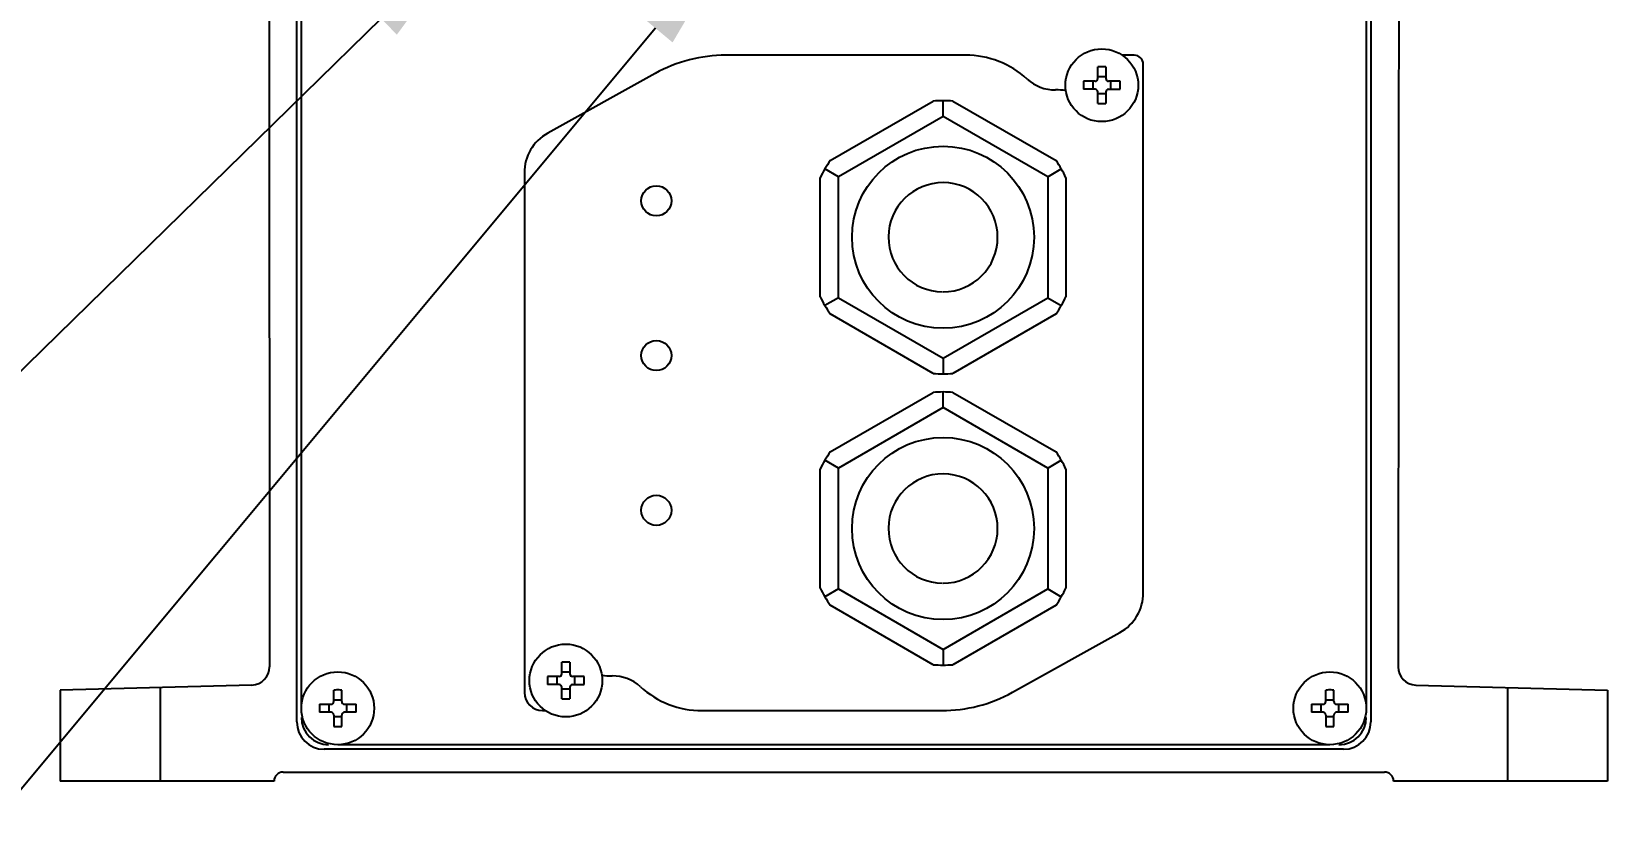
# Model space of a CAD drawing. Header units: millimetres. Extents: x 4086 to 8300, y 123 to 1549.
# Drawn here: x 6953.3 to 7022.6, y 536.3 to 571.4 of the extents above; entities that cross this region are included whole.
import ezdxf
from ezdxf import colors
from ezdxf.entities.mleader import LeaderData, LeaderLine
from ezdxf.math import Vec2, Vec3

# ---------------------------------------------------------------- set-up
doc = ezdxf.new("R2010")
doc.units = ezdxf.units.MM
doc.layers.add('00_COMPONENTS', color=7, linetype='Continuous')
doc.layers.add('多重引线', color=7, linetype='Continuous')
doc.styles.add('思源黑', font='SourceHanSansCN-Normal.ttf')

msp = doc.modelspace()

# ---------------------------------------------------------------- linework, layer by layer
at = {"layer": '00_COMPONENTS', "color": 7, "linetype": 'Continuous'}
for p, q in [((6964.9912, 541.0388), (6964.9912, 602.4388)), ((7012.1912, 602.4388), (7012.1912, 541.0388)), ((6965.1912, 541.6388), (6965.1912, 601.8388)), ((7011.9912, 601.8388), (7011.9912, 541.6388)), ((6963.783, 572.3592), (6963.7911, 543.4592)), ((6994.3871, 570.3388), (6983.8496, 570.3388)), ((7001.7912, 570.3388), (7001.2712, 570.3388)), ((6980.7415, 569.5334), (6976.0199, 566.9103)), ((7000.2505, 569.8228), (7000.1919, 569.8211)), ((7000.1919, 569.3142), (7000.1919, 569.8211)), ((7000.1919, 569.397), (7000.5439, 569.397)), ((7000.5439, 569.821), (7000.5439, 569.3142)), ((7002.1912, 546.7156), (7002.1912, 569.9388)), ((6999.5632, 568.9008), (6999.5649, 568.8422)), ((7000.0719, 569.1942), (6999.5649, 569.1942)), ((7000.0719, 568.8422), (6999.5649, 568.8422)), ((6999.9891, 568.8422), (6999.9891, 569.1942)), ((7000.1919, 568.2153), (7000.1919, 568.7222)), ((7000.5439, 568.6393), (7000.1919, 568.6393)), ((7000.5439, 568.7222), (7000.5439, 568.2152)), ((7001.1708, 569.1942), (7000.6639, 569.1942)), ((7000.6639, 568.8422), (7001.1709, 568.8422)), ((7000.7468, 569.1942), (7000.7468, 568.8422)), ((7001.1726, 569.1355), (7001.1709, 569.1942)), ((6988.4263, 565.7077), (6992.9562, 568.323)), ((6993.3912, 567.6504), (6993.3912, 568.3388)), ((6993.8263, 568.323), (6998.3562, 565.7077)), ((7000.4853, 568.2135), (7000.5439, 568.2152)), ((6993.3912, 567.6504), (6988.7912, 564.9946)), ((6997.9912, 564.9946), (6993.3912, 567.6504)), ((6974.9912, 565.162), (6974.9912, 542.3388)), ((6988.7912, 564.9946), (6988.1951, 565.3388)), ((6997.9912, 564.9946), (6998.5874, 565.3388)), ((6987.9912, 559.7235), (6987.9912, 564.9541)), ((6988.7912, 559.683), (6988.7912, 564.9946)), ((6997.9912, 564.9946), (6997.9912, 559.683)), ((6998.7912, 564.9541), (6998.7912, 559.7235)), ((6988.7912, 559.683), (6988.1951, 559.3388)), ((6988.7912, 559.683), (6993.3912, 557.0272)), ((6993.3912, 557.0272), (6997.9912, 559.683)), ((6997.9912, 559.683), (6998.5874, 559.3388)), ((6992.9562, 556.3546), (6988.4263, 558.9699)), ((6998.3562, 558.9699), (6993.8263, 556.3546)), ((6993.3912, 557.0272), (6993.3912, 556.3388)), ((6988.4263, 552.9077), (6992.9562, 555.523)), ((6993.3912, 554.8504), (6993.3912, 555.5388)), ((6993.8263, 555.523), (6998.3562, 552.9077)), ((6993.3912, 554.8504), (6988.7912, 552.1946)), ((6997.9912, 552.1946), (6993.3912, 554.8504)), ((6987.9912, 546.9235), (6987.9912, 552.1541)), ((6988.7912, 552.1946), (6988.1951, 552.5388)), ((6988.7912, 546.883), (6988.7912, 552.1946)), ((6997.9912, 552.1946), (6998.5874, 552.5388)), ((6997.9912, 552.1946), (6997.9912, 546.883)), ((6998.7912, 552.1541), (6998.7912, 546.9235)), ((6988.7912, 546.883), (6988.1951, 546.5388)), ((6988.7912, 546.883), (6993.3912, 544.2272)), ((6993.3912, 544.2272), (6997.9912, 546.883)), ((6997.9912, 546.883), (6998.5874, 546.5388)), ((6992.9562, 543.5546), (6988.4263, 546.1699)), ((6998.3562, 546.1699), (6993.8263, 543.5546)), ((6996.4409, 542.3442), (7001.1625, 544.9673)), ((6993.3912, 544.2272), (6993.3912, 543.5388)), ((6976.5185, 543.0355), (6976.0115, 543.0355)), ((6976.4357, 542.6835), (6976.4357, 543.0355)), ((6976.6971, 543.6641), (6976.6385, 543.6624)), ((6976.6385, 543.1555), (6976.6385, 543.6624)), ((6976.6385, 543.2383), (6976.9905, 543.2383)), ((6976.9905, 543.6623), (6976.9905, 543.1555)), ((6977.6174, 543.0355), (6977.1105, 543.0355)), ((6977.1934, 543.0355), (6977.1934, 542.6835)), ((6977.6192, 542.9768), (6977.6175, 543.0355)), ((6963.0121, 542.6593), (6954.5912, 542.4388)), ((6954.5912, 542.4388), (6954.5912, 538.4388)), ((6958.9912, 542.554), (6958.9912, 538.4388)), ((6966.6738, 542.4435), (6966.6152, 542.4418)), ((6966.6152, 541.9348), (6966.6152, 542.4418)), ((6966.9672, 541.9348), (6966.9672, 542.4418)), ((6976.0098, 542.7421), (6976.0115, 542.6835)), ((6976.5185, 542.6835), (6976.0115, 542.6835)), ((6976.6385, 542.0566), (6976.6385, 542.5635)), ((6976.9905, 542.4806), (6976.6385, 542.4806)), ((6976.9905, 542.5635), (6976.9905, 542.0565)), ((6977.1105, 542.6835), (6977.6175, 542.6835)), ((7010.2738, 542.4435), (7010.2152, 542.4418)), ((7010.2152, 541.9348), (7010.2152, 542.4418)), ((7010.5672, 541.9348), (7010.5672, 542.4418)), ((7014.1704, 542.6593), (7022.5912, 542.4388)), ((7018.1912, 542.554), (7018.1912, 538.4388)), ((7022.5912, 542.4388), (7022.5912, 538.4388)), ((6965.9883, 541.8148), (6966.4952, 541.8148)), ((6966.4124, 541.4628), (6966.4124, 541.8148)), ((6966.6152, 542.0177), (6966.9672, 542.0177)), ((6967.0872, 541.8148), (6967.5942, 541.8148)), ((6967.1701, 541.8148), (6967.1701, 541.4628)), ((6967.5959, 541.7562), (6967.5942, 541.8148)), ((6976.9319, 542.0548), (6976.9905, 542.0565)), ((7009.5883, 541.8148), (7010.0952, 541.8148)), ((7010.0124, 541.4628), (7010.0124, 541.8148)), ((7010.2152, 542.0177), (7010.5672, 542.0177)), ((7010.6872, 541.8148), (7011.1942, 541.8148)), ((7010.7701, 541.8148), (7010.7701, 541.4628)), ((7011.1959, 541.7562), (7011.1942, 541.8148)), ((6965.9865, 541.5214), (6965.9882, 541.4628)), ((6966.4952, 541.4628), (6965.9882, 541.4628)), ((6966.6152, 541.3428), (6966.6152, 540.8358)), ((6966.9672, 541.2599), (6966.6152, 541.2599)), ((6966.9672, 540.8359), (6966.9672, 541.3428)), ((6967.5941, 541.4628), (6967.0872, 541.4628)), ((6975.7912, 541.5388), (6975.9113, 541.5388)), ((6982.7954, 541.5388), (6993.3328, 541.5388)), ((7009.5865, 541.5214), (7009.5882, 541.4628)), ((7010.0952, 541.4628), (7009.5882, 541.4628)), ((7010.2152, 541.3428), (7010.2152, 540.8358)), ((7010.5672, 541.2599), (7010.2152, 541.2599)), ((7010.5672, 540.8359), (7010.5672, 541.3428)), ((7011.1941, 541.4628), (7010.6872, 541.4628)), ((6966.9086, 540.8341), (6966.9672, 540.8358)), ((7010.5086, 540.8341), (7010.5672, 540.8358)), ((7010.9912, 539.8388), (6966.1912, 539.8388)), ((7010.3912, 540.0388), (6966.7912, 540.0388)), ((6964.3912, 538.8388), (7012.7912, 538.8388)), ((6963.9912, 538.4388), (6954.5912, 538.4388)), ((7022.5912, 538.4388), (7013.1912, 538.4388))]:
    msp.add_line(p, q, dxfattribs=at)
for points in [[(7013.3966, 580.2341), (7013.4159, 578.4652), (7013.3913, 543.4592)], [(7000.3679, 569.8242), (7000.3092, 569.8239), (7000.2505, 569.8228)], [(7000.5439, 569.8211), (7000.4853, 569.8228), (7000.4266, 569.8239), (7000.3679, 569.8242)], [(6999.5649, 569.1942), (6999.5632, 569.1355), (6999.5622, 569.0769), (6999.5619, 569.0182)], [(6999.5619, 569.0182), (6999.5622, 568.9594), (6999.5632, 568.9008)], [(7001.1709, 568.8422), (7001.1726, 568.9008), (7001.1736, 568.9594), (7001.174, 569.0182)], [(7001.174, 569.0182), (7001.1736, 569.0769), (7001.1726, 569.1355)], [(7000.1919, 568.2152), (7000.2505, 568.2135), (7000.3092, 568.2124), (7000.3679, 568.2121)], [(7000.3679, 568.2121), (7000.4266, 568.2124), (7000.4853, 568.2135)], [(6976.0115, 543.0355), (6976.0098, 542.9768), (6976.0088, 542.9182), (6976.0085, 542.8595)], [(6976.8145, 543.6655), (6976.7558, 543.6652), (6976.6971, 543.6641)], [(6976.9905, 543.6624), (6976.9319, 543.6641), (6976.8732, 543.6652), (6976.8145, 543.6655)], [(6966.7912, 542.4448), (6966.7325, 542.4445), (6966.6738, 542.4435)], [(6966.9672, 542.4418), (6966.9086, 542.4435), (6966.8499, 542.4445), (6966.7912, 542.4448)], [(6976.0085, 542.8595), (6976.0088, 542.8007), (6976.0098, 542.7421)], [(6977.6175, 542.6835), (6977.6192, 542.7421), (6977.6202, 542.8007), (6977.6206, 542.8595)], [(6977.6206, 542.8595), (6977.6202, 542.9182), (6977.6192, 542.9768)], [(7010.3912, 542.4448), (7010.3325, 542.4445), (7010.2738, 542.4435)], [(7010.5672, 542.4418), (7010.5086, 542.4435), (7010.4499, 542.4445), (7010.3912, 542.4448)], [(6965.9882, 541.8148), (6965.9865, 541.7562), (6965.9855, 541.6975), (6965.9852, 541.6388)], [(6965.9852, 541.6388), (6965.9855, 541.5801), (6965.9865, 541.5214)], [(6967.5942, 541.4628), (6967.5959, 541.5214), (6967.5969, 541.5801), (6967.5973, 541.6388)], [(6967.5973, 541.6388), (6967.5969, 541.6975), (6967.5959, 541.7562)], [(6976.6385, 542.0565), (6976.6971, 542.0548), (6976.7558, 542.0537), (6976.8145, 542.0534)], [(6976.8145, 542.0534), (6976.8732, 542.0537), (6976.9319, 542.0548)], [(7009.5882, 541.8148), (7009.5865, 541.7562), (7009.5855, 541.6975), (7009.5852, 541.6388)], [(7009.5852, 541.6388), (7009.5855, 541.5801), (7009.5865, 541.5214)], [(7011.1942, 541.4628), (7011.1959, 541.5214), (7011.1969, 541.5801), (7011.1973, 541.6388)], [(7011.1973, 541.6388), (7011.1969, 541.6975), (7011.1959, 541.7562)], [(6966.6152, 540.8358), (6966.6738, 540.8341), (6966.7325, 540.8331), (6966.7912, 540.8328)], [(6966.7912, 540.8328), (6966.8499, 540.8331), (6966.9086, 540.8341)], [(7010.2152, 540.8358), (7010.2738, 540.8341), (7010.3325, 540.8331), (7010.3912, 540.8328)], [(7010.3912, 540.8328), (7010.4499, 540.8331), (7010.5086, 540.8341)]]:
    msp.add_lwpolyline(points, dxfattribs=at)
for centre, radius in [((7000.3679, 569.0182), 1.6), ((6993.3912, 562.3388), 4), ((6980.7912, 563.9388), 0.66), ((6980.7912, 557.1388), 0.66), ((6993.3912, 549.5388), 4), ((6980.7912, 550.3388), 0.66), ((6976.8145, 542.8595), 1.6), ((6966.7912, 541.6388), 1.6), ((7010.3912, 541.6388), 1.6)]:
    msp.add_circle(centre, radius, dxfattribs=at)
for centre, radius, start, end in [((6983.8496, 563.9388), 6.4, 90, 119.054604), ((6994.3871, 566.3388), 4, 47.50266, 90), ((7001.7912, 569.9388), 0.4, 0, 90), ((7000.0719, 569.3142), 0.12, 270, 0), ((7000.6639, 569.3142), 0.12, 180, 270), ((6998.3053, 570.6152), 1.8, 227.50266, 270.902862), ((6998.3715, 566.4157), 2.4, 80.059579, 90.902862), ((7000.0719, 568.7222), 0.12, 0, 90), ((7000.6639, 568.7222), 0.12, 90, 180), ((6993.3912, 562.3388), 6, 85.841933, 94.158067), ((6976.9912, 565.162), 2, 119.054604, 180), ((6993.3912, 562.3388), 6, 145.841933, 154.158067), ((6993.3912, 562.3388), 6, 25.841933, 34.158067), ((6993.3912, 562.3388), 2.4, 270, 269.494083), ((6993.3912, 562.3388), 6, 205.841933, 214.158067), ((6993.3912, 562.3388), 6, 325.841933, 334.158067), ((6993.3912, 562.3388), 6, 265.841933, 274.158067), ((6993.3912, 549.5388), 6, 85.841933, 94.158067), ((6993.3912, 549.5388), 6, 145.841933, 154.158067), ((6993.3912, 549.5388), 6, 25.841933, 34.158067), ((6993.3912, 549.5388), 2.4, 270, 269.494083), ((6993.3912, 549.5388), 6, 205.841933, 214.158067), ((6993.3912, 549.5388), 6, 325.841933, 334.158067), ((7000.1912, 546.7156), 2, 299.054604, 0), ((6962.9916, 543.4592), 0.8, 271.462871, 0.000466), ((6976.5185, 543.1555), 0.12, 270, 0), ((6977.1105, 543.1555), 0.12, 180, 270), ((6978.811, 545.4619), 2.4, 260.059579, 270.902862), ((6978.8771, 541.2624), 1.8, 47.50266, 90.902862), ((6993.3912, 549.5388), 6, 265.841933, 274.158067), ((7014.1908, 543.4592), 0.8, 179.999534, 268.537129), ((6975.7912, 542.3388), 0.8, 180, 270), ((6976.5185, 542.5635), 0.12, 0, 90), ((6977.1105, 542.5635), 0.12, 90, 180), ((6982.7954, 545.5388), 4, 227.50266, 270), ((6993.3328, 547.9388), 6.4, 270, 299.054604), ((6966.4952, 541.9348), 0.12, 270, 0), ((6967.0872, 541.9348), 0.12, 180, 270), ((7010.0952, 541.9348), 0.12, 270, 0), ((7010.6872, 541.9348), 0.12, 180, 270), ((6966.1912, 541.0388), 1.2, 180, 270), ((6966.3912, 541.2388), 1.2, 180, 270), ((6966.4952, 541.3428), 0.12, 0, 90), ((6967.0872, 541.3428), 0.12, 90, 180), ((7010.0952, 541.3428), 0.12, 0, 90), ((7010.6872, 541.3428), 0.12, 90, 180), ((7010.7912, 541.2388), 1.2, 270, 0), ((7010.9912, 541.0388), 1.2, 270, 0), ((6964.3912, 538.4388), 0.4, 90, 180), ((7012.7912, 538.4388), 0.4, 0, 90)]:
    msp.add_arc(centre, radius, start, end, dxfattribs=at)

# ---------------------------------------------------------------- leaders
at = {"layer": '多重引线'}
ml = msp.add_multileader_mtext('Standard', dxfattribs=at)
ml.set_content('{\\C7;user air duct }1（φ4 blue）', style='思源黑')
ml.set_leader_properties()
ml.build(insert=Vec2(0, 0))
ml.multileader.update_dxf_attribs({"text_left_attachment_type": 5, "text_right_attachment_type": 5, "dogleg_length": 1, "arrow_head_size": 6})
ctx = ml.context
ctx.base_point, ctx.char_height, ctx.arrow_head_size, ctx.plane_origin = Vec3(6824.0743, 568.7095), 7, 6, Vec3(6979.6588, 587.8542)
ctx.left_attachment, ctx.right_attachment, ctx.text_align_type = 5, 5, 2
notes = []
notes.append((ctx, [(0, (1, 1, 0), (6937.0163, 568.7095), (-1, 0), 1, [(0, [(6978.5912, 582.9388)], 0, [])])]))
ctx.mtext.insert, ctx.mtext.alignment, ctx.mtext.flow_direction = Vec3(6934.0163, 578.7916), 3, 5
ml = msp.add_multileader_mtext('Standard', dxfattribs=at)
ml.set_content('{\\C7;user air duct }2（φ6 blue）', style='思源黑')
ml.set_leader_properties()
ml.build(insert=Vec2(0, 0))
ml.multileader.update_dxf_attribs({"text_left_attachment_type": 5, "text_right_attachment_type": 5, "dogleg_length": 1, "arrow_head_size": 6})
ctx = ml.context
ctx.base_point, ctx.char_height, ctx.arrow_head_size, ctx.plane_origin = Vec3(6824.6821, 541.5744), 7, 6, Vec3(6971.0168, 573.4935)
ctx.left_attachment, ctx.right_attachment, ctx.text_align_type = 5, 5, 2
notes.append((ctx, [(0, (1, 1, 0), (6937.624, 541.5744), (-1, 0), 1, [(0, [(6972.9912, 576.1388)], 0, [])])]))
ctx.mtext.insert, ctx.mtext.alignment, ctx.mtext.flow_direction = Vec3(6934.624, 551.6565), 3, 5
ml = msp.add_multileader_mtext('Standard', dxfattribs=at)
ml.set_content('{\\C7;user air duct }3（φ6 grey）', style='思源黑')
ml.set_leader_properties()
ml.build(insert=Vec2(0, 0))
ml.multileader.update_dxf_attribs({"text_left_attachment_type": 5, "text_right_attachment_type": 5, "dogleg_length": 1, "arrow_head_size": 6})
ctx = ml.context
ctx.base_point, ctx.char_height, ctx.arrow_head_size, ctx.plane_origin = Vec3(6824.785, 519.3905), 7, 6, Vec3(6993.7399, 568.0071)
ctx.left_attachment, ctx.right_attachment, ctx.text_align_type = 5, 5, 2
notes.append((ctx, [(0, (1, 1, 0), (6937.2834, 519.3905), (-1, 0), 1, [(0, [(6984.5912, 576.1388)], 0, [])])]))
ctx.mtext.insert, ctx.mtext.alignment, ctx.mtext.flow_direction = Vec3(6934.2834, 529.9676), 3, 5
for ctx, leaders in notes:
    for number, flags, end, landing, length, lines in leaders:
        leader = LeaderData()
        leader.index, (leader.has_last_leader_line, leader.has_dogleg_vector, leader.attachment_direction) = number, flags
        leader.last_leader_point, leader.dogleg_vector, leader.dogleg_length = Vec3(end), Vec3(landing), length
        for number, points, colour, breaks in lines:
            line = LeaderLine()
            line.index, line.vertices, line.color, line.breaks = number, Vec3.list(points), colors.encode_raw_color(colour), breaks
            leader.lines.append(line)
        ctx.leaders.append(leader)

doc.saveas('drawing.dxf')
